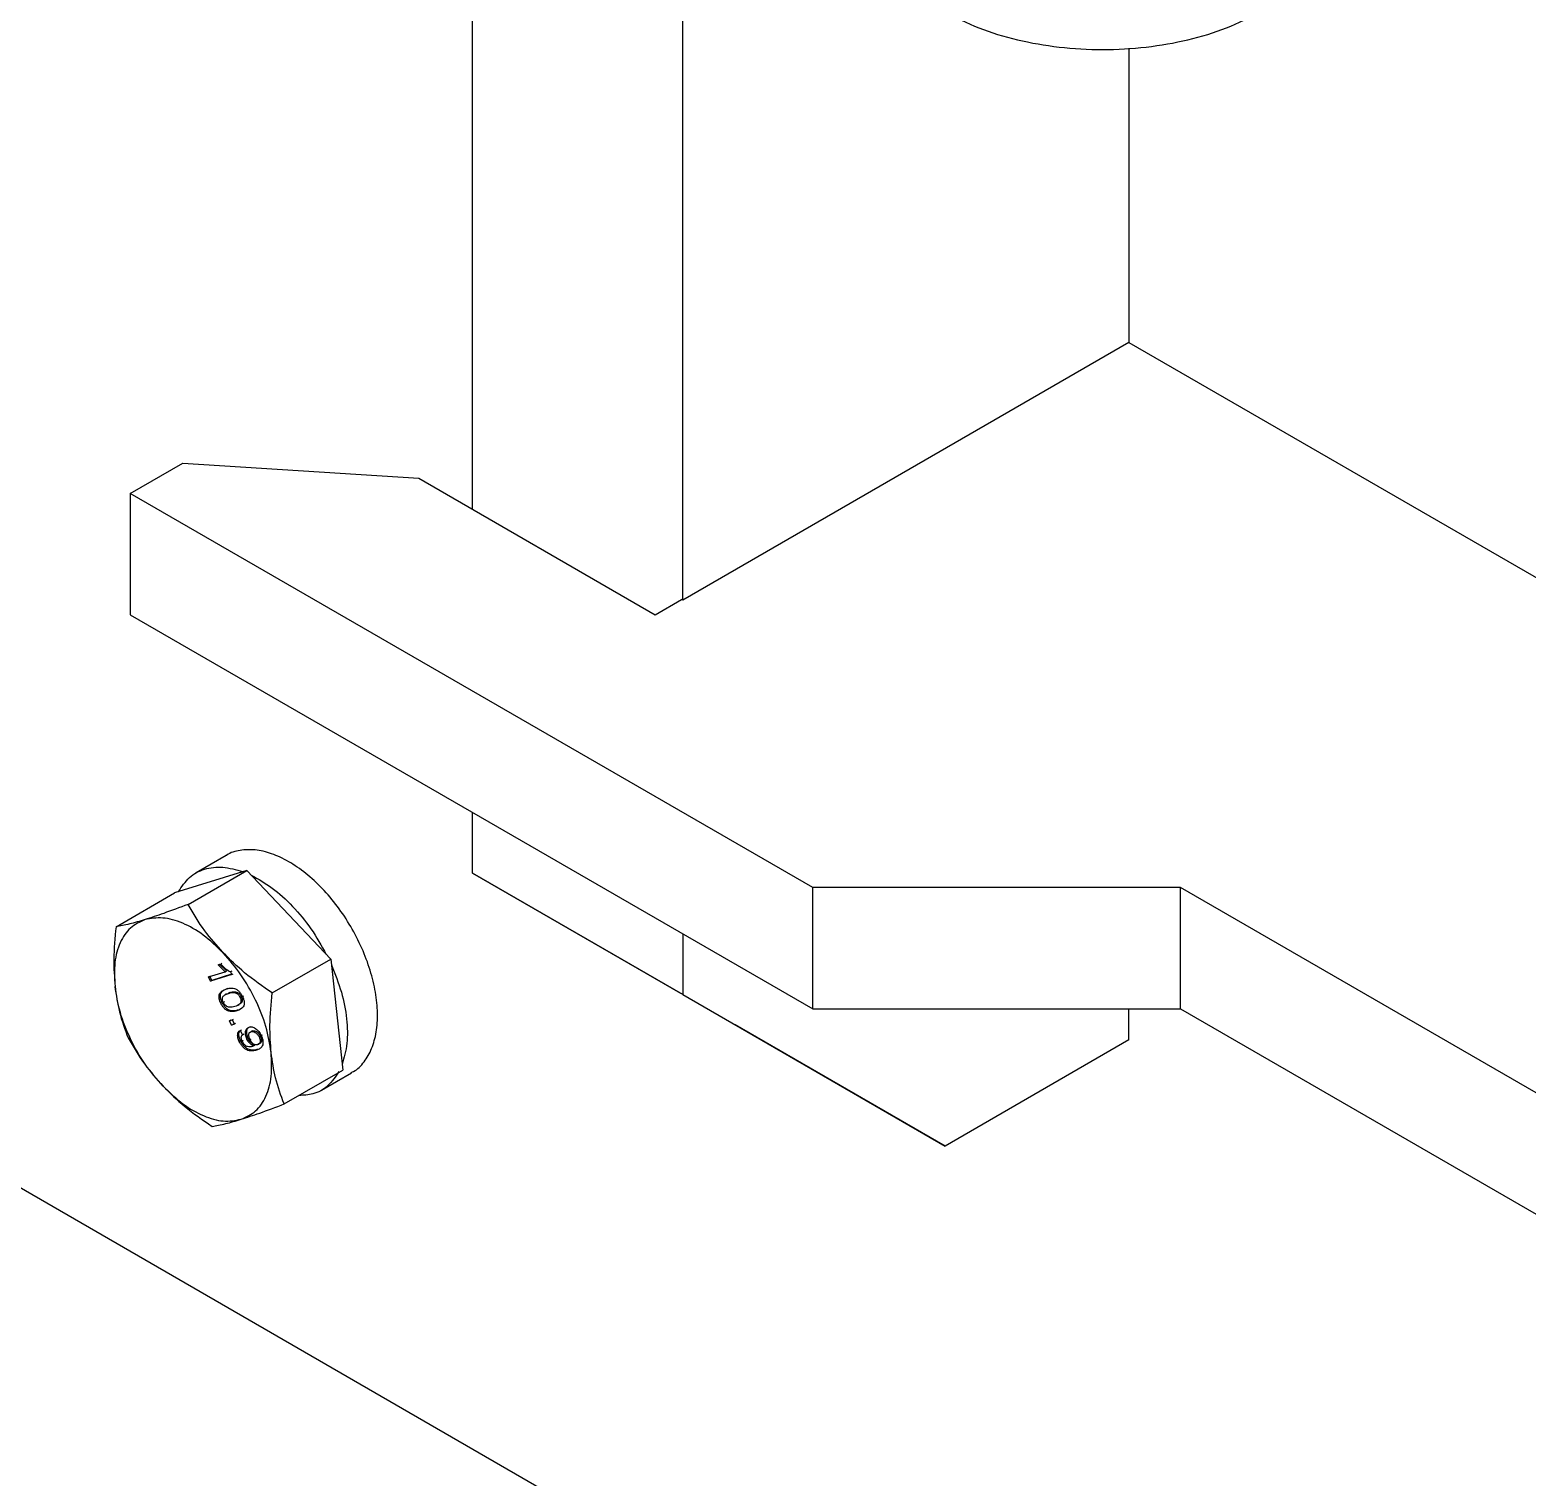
# Model space of a CAD drawing. Header units: millimetres. Extents: x 861 to 27901, y 673 to 17923.
# Drawn here: x 23100.8 to 23260.7, y 7160.2 to 7314.7 of the extents above; entities that cross this region are included whole.
import ezdxf

# ---------------------------------------------------------------- set-up
doc = ezdxf.new("R2010")
doc.units = ezdxf.units.MM
doc.header["$LTSCALE"] = 33.3

msp = doc.modelspace()

# ---------------------------------------------------------------- linework, layer by layer
at = {"color": 7, "linetype": 'Continuous', "lineweight": 25}
for p, q in [((23148.07, 7263.51), (23148.07, 7351.56)), ((23170.5, 7253.8), (23170.5, 7338.61)), ((23218.15, 7312.74), (23218.15, 7281.31)), ((23166.97, 7152.24), (22937.83, 7284.52)), ((23218.15, 7281.31), (23170.5, 7253.8)), ((23218.15, 7281.31), (23433.87, 7156.78)), ((23111.51, 7265.2), (23117.12, 7268.44)), ((23117.12, 7268.44), (23142.34, 7266.82)), ((23142.34, 7266.82), (23167.57, 7252.25)), ((23184.39, 7223.12), (23111.51, 7265.2)), ((23111.51, 7265.2), (23111.51, 7252.25)), ((23167.57, 7252.25), (23170.38, 7253.87)), ((23170.5, 7253.8), (23170.38, 7253.87)), ((23111.51, 7252.25), (23184.39, 7210.18)), ((23148.07, 7224.67), (23148.07, 7231.14)), ((23121.75, 7226.54), (23118.54, 7224.68)), ((23123.95, 7224.94), (23116.25, 7222.55)), ((23117.69, 7221.33), (23123.95, 7224.94)), ((23123.95, 7224.94), (23132.92, 7215.49)), ((23148.07, 7224.67), (23170.25, 7211.86)), ((23170.5, 7211.72), (23148.07, 7224.67)), ((23110, 7218.93), (23116.25, 7222.55)), ((23223.64, 7223.12), (23184.39, 7223.12)), ((23184.39, 7210.18), (23184.39, 7223.12)), ((23386.22, 7129.27), (23223.64, 7223.12)), ((23223.64, 7210.18), (23223.64, 7223.12)), ((23170.5, 7218.2), (23170.5, 7211.72)), ((23120.9, 7214.88), (23121.17, 7214.96)), ((23120.9, 7214.88), (23121.04, 7214.96)), ((23121.64, 7214.14), (23120.9, 7214.88)), ((23121.78, 7214.22), (23121.04, 7214.96)), ((23121.17, 7214.96), (23121.31, 7215.05)), ((23126.67, 7211.87), (23132.92, 7215.49)), ((23132.92, 7215.49), (23134.21, 7203.63)), ((23119.86, 7213.59), (23121.64, 7214.14)), ((23119.86, 7213.59), (23120.01, 7213.67)), ((23120.09, 7213.12), (23119.86, 7213.59)), ((23120.23, 7213.2), (23120.01, 7213.67)), ((23122.37, 7213.83), (23120.09, 7213.12)), ((23120.09, 7213.12), (23120.23, 7213.2)), ((23122.33, 7213.86), (23120.23, 7213.2)), ((23121.64, 7214.14), (23121.78, 7214.22)), ((23122.37, 7214.21), (23122.23, 7214.13)), ((23122.23, 7214.13), (23122.37, 7213.83)), ((23122.37, 7213.83), (23122.51, 7213.91)), ((23121.01, 7211.66), (23121.15, 7211.74)), ((23121.8, 7211.78), (23121.66, 7211.7)), ((23121.78, 7212.3), (23121.92, 7212.38)), ((23121.82, 7211.75), (23122.14, 7211.92)), ((23122.14, 7211.92), (23122, 7211.83)), ((23122.84, 7211.85), (23122.98, 7211.93)), ((23123.37, 7211.5), (23123.23, 7211.42)), ((23123.5, 7211.49), (23123.64, 7211.57)), ((23170.5, 7211.72), (23198.53, 7195.53)), ((23121.33, 7210.85), (23121.19, 7210.77)), ((23121.59, 7210.94), (23121.45, 7210.85)), ((23123.02, 7210.57), (23123.16, 7210.65)), ((23184.39, 7210.18), (23223.64, 7210.18)), ((23218.15, 7206.86), (23218.15, 7210.18)), ((23223.64, 7210.18), (23386.22, 7116.32)), ((23122.12, 7208.91), (23122.41, 7209)), ((23122.12, 7208.91), (23122.26, 7208.99)), ((23122.34, 7208.44), (23122.12, 7208.91)), ((23122.63, 7208.53), (23122.34, 7208.44)), ((23122.34, 7208.44), (23122.48, 7208.52)), ((23122.41, 7209), (23122.55, 7209.08)), ((23122.41, 7209), (23122.63, 7208.53)), ((23122.62, 7208.57), (23122.48, 7208.52)), ((23122.77, 7208.61), (23122.63, 7208.53)), ((23123.26, 7207.87), (23123.4, 7207.95)), ((23124.2, 7208.22), (23124.34, 7208.3)), ((23198.53, 7195.53), (23176.1, 7208.48)), ((23123.16, 7206.68), (23123.3, 7206.76)), ((23123.26, 7207.87), (23123.51, 7207.41)), ((23123.43, 7206.73), (23123.57, 7206.82)), ((23123.51, 7207.41), (23123.65, 7207.49)), ((23123.97, 7206.95), (23124.11, 7207.03)), ((23124.25, 7207.63), (23124.24, 7207.62)), ((23124.3, 7206.89), (23124.44, 7206.97)), ((23124.55, 7207.82), (23124.41, 7207.74)), ((23125.25, 7206.43), (23125.11, 7206.35)), ((23125.41, 7207.26), (23125.27, 7207.18)), ((23125.3, 7206.46), (23125.44, 7206.54)), ((23125.5, 7207.33), (23125.64, 7207.41)), ((23218.15, 7206.86), (23198.53, 7195.53)), ((23124.61, 7206.19), (23124.75, 7206.27)), ((23124.61, 7206.19), (23124.67, 7206.21)), ((23124.67, 7206.21), (23124.81, 7206.29)), ((23124.75, 7206.27), (23124.81, 7206.29)), ((23127.95, 7200.02), (23134.21, 7203.63)), ((23131.92, 7201.49), (23135.14, 7203.35))]:
    msp.add_line(p, q, dxfattribs=at)
for points in [[(23198.53, 7316.6), (23199.69, 7316), (23202.02, 7314.8), (23206.19, 7313.55), (23210.67, 7312.76), (23215.35, 7312.49), (23220.02, 7312.76), (23224.5, 7313.55), (23228.68, 7314.8), (23231, 7316), (23232.17, 7316.6)], [(23116.66, 7222.67), (23117.02, 7223.22), (23117.75, 7224.32), (23119.41, 7225.18), (23121.35, 7225.44), (23122.81, 7225.03), (23123.54, 7224.82)], [(23124.42, 7224.45), (23125.17, 7224.03), (23126.68, 7223.19), (23128.87, 7221.18), (23130.88, 7218.77), (23131.93, 7216.91), (23132.45, 7215.98)], [(23113.09, 7219.7), (23112.54, 7219.45), (23111.45, 7218.94), (23110.37, 7217.31), (23109.76, 7215.19), (23109.84, 7213.45), (23109.89, 7212.57)], [(23121.43, 7216.17), (23120.73, 7216.84), (23119.33, 7218.17), (23117.1, 7219.41), (23114.94, 7220.03), (23113.71, 7219.81), (23113.09, 7219.7)], [(23126.56, 7205.51), (23126.41, 7206.43), (23126.1, 7208.27), (23124.95, 7211.14), (23123.4, 7213.88), (23122.09, 7215.41), (23121.43, 7216.17)], [(23132.99, 7214.86), (23133.38, 7213.89), (23134.16, 7211.95), (23134.69, 7209.08), (23134.76, 7206.41), (23134.35, 7204.97), (23134.14, 7204.25)], [(23115.02, 7201.92), (23114.36, 7202.68), (23113.04, 7204.2), (23111.49, 7206.94), (23110.34, 7209.81), (23110.04, 7211.65), (23109.89, 7212.57)], [(23123.35, 7198.39), (23123.9, 7198.64), (23125, 7199.14), (23126.07, 7200.77), (23126.68, 7202.89), (23126.6, 7204.64), (23126.56, 7205.51)], [(23115.02, 7201.92), (23115.72, 7201.25), (23117.12, 7199.91), (23119.34, 7198.67), (23121.5, 7198.05), (23122.74, 7198.27), (23123.35, 7198.39)]]:
    msp.add_open_spline(points, degree=3, dxfattribs=at)
for points, knots in [([(23135.12, 7203.38), (23135.2, 7203.42), (23135.75, 7203.64), (23136.51, 7204.48), (23137.35, 7205.88), (23137.83, 7207.66), (23137.97, 7209.7), (23137.75, 7211.94), (23137.18, 7214.29), (23136.29, 7216.66), (23135.1, 7218.98), (23133.67, 7221.14), (23132.03, 7223.07), (23130.27, 7224.69), (23128.43, 7225.95), (23126.6, 7226.8), (23124.83, 7227.22), (23123.23, 7227.13), (23122.19, 7226.88), (23121.78, 7226.54), (23121.76, 7226.53)], [0, 0, 0, 0, 0.010609, 0.072265, 0.133921, 0.195577, 0.257233, 0.318889, 0.380545, 0.442201, 0.503857, 0.565513, 0.627169, 0.688825, 0.750481, 0.812137, 0.873793, 0.935449, 0.997105, 1, 1, 1, 1]), ([(23117.69, 7221.33), (23116.79, 7220.99), (23115.11, 7220.36), (23113.74, 7219.91), (23113.09, 7219.7)], [0, 0, 0, 0, 0.532771, 1, 1, 1, 1]), ([(23121.43, 7216.17), (23120.75, 7216.94), (23119.3, 7218.58), (23118.25, 7220.37), (23117.69, 7221.33)], [0, 0, 0, 0, 0.467229, 1, 1, 1, 1]), ([(23113.09, 7219.7), (23112.52, 7219.53), (23111.29, 7219.16), (23110.44, 7219.01), (23110, 7218.93)], [0, 0, 0, 0, 0.467229, 1, 1, 1, 1]), ([(23110, 7218.93), (23109.88, 7217.77), (23109.67, 7215.58), (23109.82, 7213.53), (23109.89, 7212.57)], [0, 0, 0, 0, 0.532771, 1, 1, 1, 1]), ([(23126.67, 7211.87), (23125.66, 7212.57), (23123.77, 7213.88), (23122.17, 7215.44), (23121.43, 7216.17)], [0, 0, 0, 0, 0.532771, 1, 1, 1, 1]), ([(23121.17, 7214.96), (23121.34, 7214.78), (23121.68, 7214.42), (23122.04, 7214.23), (23122.23, 7214.13)], [0, 0, 0, 0, 0.5008657, 1, 1, 1, 1]), ([(23109.89, 7212.57), (23110.02, 7211.65), (23110.31, 7209.69), (23110.94, 7207.98), (23111.28, 7207.08)], [0, 0, 0, 0, 0.467229, 1, 1, 1, 1]), ([(23121.19, 7210.77), (23121.12, 7210.93), (23121.02, 7211.17), (23120.99, 7211.43), (23121, 7211.56), (23121.01, 7211.63), (23121.01, 7211.66)], [0, 0, 0, 0, 0.498795, 0.749148, 0.874576, 1, 1, 1, 1]), ([(23121.01, 7211.66), (23121.05, 7211.75), (23121.13, 7211.92), (23121.38, 7212.15), (23121.62, 7212.24), (23121.78, 7212.3)], [0, 0, 0, 0, 0.249754, 0.499871, 1, 1, 1, 1]), ([(23121.33, 7210.85), (23121.26, 7211.01), (23121.16, 7211.25), (23121.13, 7211.55), (23121.15, 7211.67), (23121.15, 7211.74)], [0, 0, 0, 0, 0.499036, 0.74951, 1, 1, 1, 1]), ([(23121.15, 7211.74), (23121.19, 7211.83), (23121.27, 7212.01), (23121.4, 7212.11), (23121.46, 7212.17)], [0, 0, 0, 0, 0.499636, 1, 1, 1, 1]), ([(23121.45, 7210.85), (23121.42, 7210.93), (23121.36, 7211.08), (23121.35, 7211.29), (23121.39, 7211.47), (23121.59, 7211.7), (23121.82, 7211.77), (23122, 7211.83)], [0, 0, 0, 0, 0.124696, 0.249462, 0.374432, 0.499637, 1, 1, 1, 1]), ([(23121.78, 7212.3), (23121.91, 7212.34), (23122.17, 7212.41), (23122.55, 7212.39), (23122.88, 7212.25), (23123.12, 7212.06), (23123.34, 7211.8), (23123.44, 7211.6), (23123.5, 7211.49)], [0, 0, 0, 0, 0.250482, 0.500346, 0.631705, 0.750221, 0.874987, 1, 1, 1, 1]), ([(23122, 7211.83), (23122.13, 7211.87), (23122.33, 7211.92), (23122.61, 7211.93), (23122.76, 7211.88), (23122.84, 7211.85)], [0, 0, 0, 0, 0.500372, 0.750515, 1, 1, 1, 1]), ([(23122.14, 7211.92), (23122.27, 7211.95), (23122.47, 7212), (23122.75, 7212.01), (23122.9, 7211.96), (23122.98, 7211.93)], [0, 0, 0, 0, 0.500372, 0.750515, 1, 1, 1, 1]), ([(23123.23, 7211.42), (23123.26, 7211.34), (23123.33, 7211.19), (23123.34, 7210.97), (23123.29, 7210.8), (23123.1, 7210.57), (23122.87, 7210.49), (23122.68, 7210.43)], [0, 0, 0, 0, 0.124745, 0.249484, 0.374471, 0.499648, 1, 1, 1, 1]), ([(23122.84, 7211.85), (23122.88, 7211.83), (23122.95, 7211.78), (23123.06, 7211.68), (23123.16, 7211.56), (23123.21, 7211.46), (23123.23, 7211.42)], [0, 0, 0, 0, 0.250158, 0.500156, 0.750032, 1, 1, 1, 1]), ([(23123.5, 7211.49), (23123.54, 7211.39), (23123.63, 7211.18), (23123.7, 7210.87), (23123.68, 7210.59), (23123.47, 7210.19), (23123.16, 7210.07), (23122.9, 7209.96)], [0, 0, 0, 0, 0.125373, 0.250644, 0.375698, 0.501113, 1, 1, 1, 1]), ([(23122.98, 7211.93), (23123.02, 7211.91), (23123.09, 7211.86), (23123.2, 7211.76), (23123.28, 7211.66), (23123.34, 7211.57), (23123.36, 7211.52), (23123.37, 7211.5)], [0, 0, 0, 0, 0.250055, 0.499949, 0.749722, 0.874857, 1, 1, 1, 1]), ([(23123.37, 7211.5), (23123.4, 7211.42), (23123.47, 7211.27), (23123.48, 7211.05), (23123.43, 7210.88), (23123.32, 7210.74), (23123.21, 7210.7), (23123.15, 7210.68)], [0, 0, 0, 0, 0.1831229, 0.3662374, 0.549716, 0.7334739, 1, 1, 1, 1]), ([(23126.56, 7205.51), (23126.49, 7206.47), (23126.35, 7208.52), (23126.56, 7210.71), (23126.67, 7211.87)], [0, 0, 0, 0, 0.467229, 1, 1, 1, 1]), ([(23122.9, 7209.96), (23122.77, 7209.93), (23122.51, 7209.86), (23122.13, 7209.88), (23121.81, 7210.01), (23121.56, 7210.2), (23121.35, 7210.47), (23121.24, 7210.67), (23121.19, 7210.77)], [0, 0, 0, 0, 0.250476, 0.500347, 0.625768, 0.750176, 0.87497, 1, 1, 1, 1]), ([(23123.04, 7210.04), (23122.91, 7210.01), (23122.65, 7209.94), (23122.27, 7209.96), (23121.95, 7210.09), (23121.7, 7210.28), (23121.49, 7210.55), (23121.38, 7210.75), (23121.33, 7210.85)], [0, 0, 0, 0, 0.250472, 0.500339, 0.626188, 0.75018, 0.874972, 1, 1, 1, 1]), ([(23122.68, 7210.43), (23122.49, 7210.38), (23122.26, 7210.31), (23121.92, 7210.37), (23121.74, 7210.48), (23121.57, 7210.64), (23121.49, 7210.78), (23121.45, 7210.85)], [0, 0, 0, 0, 0.50041, 0.625613, 0.75058, 0.875344, 1, 1, 1, 1]), ([(23123.3, 7206.76), (23123.24, 7206.89), (23123.16, 7207.08), (23123.12, 7207.34), (23123.12, 7207.57), (23123.2, 7207.81), (23123.33, 7207.9), (23123.4, 7207.95)], [0, 0, 0, 0, 0.249859, 0.375956, 0.500482, 0.749847, 1, 1, 1, 1]), ([(23123.97, 7206.95), (23123.94, 7207.03), (23123.87, 7207.17), (23123.82, 7207.4), (23123.8, 7207.61), (23123.82, 7207.79), (23123.87, 7207.95), (23123.99, 7208.12), (23124.12, 7208.18), (23124.2, 7208.22)], [0, 0, 0, 0, 0.125074, 0.250064, 0.373261, 0.500199, 0.624296, 0.750369, 1, 1, 1, 1]), ([(23124.11, 7207.03), (23124.09, 7207.07), (23124.06, 7207.14), (23124, 7207.29), (23123.96, 7207.48), (23123.94, 7207.69), (23123.96, 7207.87), (23124.01, 7208.03), (23124.08, 7208.15), (23124.15, 7208.18), (23124.18, 7208.2)], [0, 0, 0, 0, 0.07547, 0.150945, 0.301578, 0.450313, 0.603034, 0.752855, 0.90453, 1, 1, 1, 1]), ([(23124.2, 7208.22), (23124.31, 7208.24), (23124.46, 7208.27), (23124.7, 7208.19), (23124.88, 7208.09), (23125.06, 7207.95), (23125.29, 7207.71), (23125.42, 7207.49), (23125.5, 7207.33)], [0, 0, 0, 0, 0.249869, 0.376454, 0.500348, 0.627239, 0.750824, 1, 1, 1, 1]), ([(23111.28, 7207.08), (23111.84, 7206.12), (23112.89, 7204.33), (23114.34, 7202.68), (23115.02, 7201.92)], [0, 0, 0, 0, 0.532771, 1, 1, 1, 1]), ([(23123.16, 7206.68), (23123.1, 7206.81), (23123.02, 7207), (23122.98, 7207.25), (23122.98, 7207.49), (23123.06, 7207.72), (23123.19, 7207.82), (23123.26, 7207.87)], [0, 0, 0, 0, 0.249859, 0.375718, 0.500481, 0.749846, 1, 1, 1, 1]), ([(23124.99, 7205.77), (23124.85, 7205.73), (23124.57, 7205.66), (23124.17, 7205.69), (23123.82, 7205.86), (23123.56, 7206.07), (23123.33, 7206.35), (23123.22, 7206.57), (23123.16, 7206.68)], [0, 0, 0, 0, 0.250485, 0.500119, 0.627899, 0.750092, 0.874994, 1, 1, 1, 1]), ([(23125.13, 7205.85), (23124.99, 7205.82), (23124.71, 7205.74), (23124.31, 7205.78), (23123.96, 7205.94), (23123.7, 7206.15), (23123.47, 7206.43), (23123.36, 7206.65), (23123.3, 7206.76)], [0, 0, 0, 0, 0.250485, 0.500118, 0.62804, 0.750092, 0.874994, 1, 1, 1, 1]), ([(23123.51, 7207.41), (23123.47, 7207.38), (23123.4, 7207.32), (23123.34, 7207.19), (23123.33, 7207.07), (23123.35, 7206.96), (23123.38, 7206.85), (23123.42, 7206.77), (23123.43, 7206.73)], [0, 0, 0, 0, 0.276477, 0.499318, 0.623718, 0.749496, 0.874756, 1, 1, 1, 1]), ([(23123.43, 7206.73), (23123.47, 7206.67), (23123.54, 7206.53), (23123.7, 7206.35), (23123.86, 7206.23), (23124.19, 7206.12), (23124.43, 7206.16), (23124.61, 7206.19)], [0, 0, 0, 0, 0.1252073, 0.25031, 0.3753386, 0.5006201, 1, 1, 1, 1]), ([(23124.67, 7206.21), (23124.6, 7206.24), (23124.47, 7206.31), (23124.28, 7206.49), (23124.1, 7206.7), (23124.01, 7206.87), (23123.97, 7206.95)], [0, 0, 0, 0, 0.248943, 0.49945, 0.750285, 1, 1, 1, 1]), ([(23124.81, 7206.29), (23124.74, 7206.32), (23124.61, 7206.4), (23124.42, 7206.57), (23124.24, 7206.78), (23124.15, 7206.95), (23124.11, 7207.03)], [0, 0, 0, 0, 0.24954, 0.50198, 0.751372, 1, 1, 1, 1]), ([(23124.3, 7206.89), (23124.26, 7206.99), (23124.2, 7207.13), (23124.17, 7207.32), (23124.17, 7207.45), (23124.2, 7207.56), (23124.27, 7207.68), (23124.36, 7207.72), (23124.41, 7207.74)], [0, 0, 0, 0, 0.249521, 0.373851, 0.499889, 0.624096, 0.750315, 1, 1, 1, 1]), ([(23125.11, 7206.35), (23125.05, 7206.33), (23124.95, 7206.31), (23124.8, 7206.35), (23124.69, 7206.41), (23124.57, 7206.5), (23124.43, 7206.65), (23124.35, 7206.8), (23124.3, 7206.89)], [0, 0, 0, 0, 0.249976, 0.378222, 0.500342, 0.627452, 0.750811, 1, 1, 1, 1]), ([(23124.41, 7207.74), (23124.48, 7207.76), (23124.62, 7207.78), (23124.82, 7207.7), (23124.98, 7207.58), (23125.13, 7207.43), (23125.22, 7207.28), (23125.27, 7207.18)], [0, 0, 0, 0, 0.25025, 0.499842, 0.629576, 0.750665, 1, 1, 1, 1]), ([(23124.55, 7207.82), (23124.62, 7207.84), (23124.76, 7207.86), (23124.96, 7207.78), (23125.12, 7207.66), (23125.27, 7207.51), (23125.36, 7207.36), (23125.41, 7207.26)], [0, 0, 0, 0, 0.25025, 0.499841, 0.629288, 0.750666, 1, 1, 1, 1]), ([(23125.5, 7207.33), (23125.54, 7207.23), (23125.63, 7207.03), (23125.69, 7206.72), (23125.69, 7206.45), (23125.6, 7206.14), (23125.36, 7205.9), (23125.12, 7205.82), (23124.99, 7205.77)], [0, 0, 0, 0, 0.125064, 0.25009, 0.37511, 0.500169, 0.749441, 1, 1, 1, 1]), ([(23125.27, 7207.18), (23125.31, 7207.08), (23125.37, 7206.93), (23125.39, 7206.74), (23125.38, 7206.62), (23125.34, 7206.52), (23125.26, 7206.41), (23125.17, 7206.37), (23125.11, 7206.35)], [0, 0, 0, 0, 0.249017, 0.372138, 0.499365, 0.623562, 0.749893, 1, 1, 1, 1]), ([(23125.41, 7207.26), (23125.45, 7207.16), (23125.51, 7207.01), (23125.53, 7206.82), (23125.52, 7206.7), (23125.48, 7206.6), (23125.4, 7206.49), (23125.31, 7206.45), (23125.25, 7206.43)], [0, 0, 0, 0, 0.249017, 0.371845, 0.499365, 0.623226, 0.749892, 1, 1, 1, 1]), ([(23127.95, 7200.02), (23127.61, 7200.92), (23126.98, 7202.63), (23126.69, 7204.59), (23126.56, 7205.51)], [0, 0, 0, 0, 0.532771, 1, 1, 1, 1]), ([(23133.8, 7203.5), (23133.44, 7202.96), (23132.7, 7201.87), (23131.2, 7201.01), (23130.03, 7200.95), (23129.53, 7200.93)], [0, 0, 0, 0, 0.362113, 0.724226, 1, 1, 1, 1]), ([(23115.02, 7201.92), (23115.76, 7201.19), (23117.35, 7199.63), (23119.25, 7198.32), (23120.26, 7197.62)], [0, 0, 0, 0, 0.467229, 1, 1, 1, 1]), ([(23123.35, 7198.39), (23123.99, 7198.59), (23125.37, 7199.04), (23127.05, 7199.68), (23127.95, 7200.02)], [0, 0, 0, 0, 0.467229, 1, 1, 1, 1]), ([(23120.26, 7197.62), (23120.7, 7197.7), (23121.55, 7197.85), (23122.78, 7198.22), (23123.35, 7198.39)], [0, 0, 0, 0, 0.532771, 1, 1, 1, 1])]:
    msp.add_open_spline(points, degree=3, knots=knots, dxfattribs=at)

doc.saveas('drawing.dxf')
